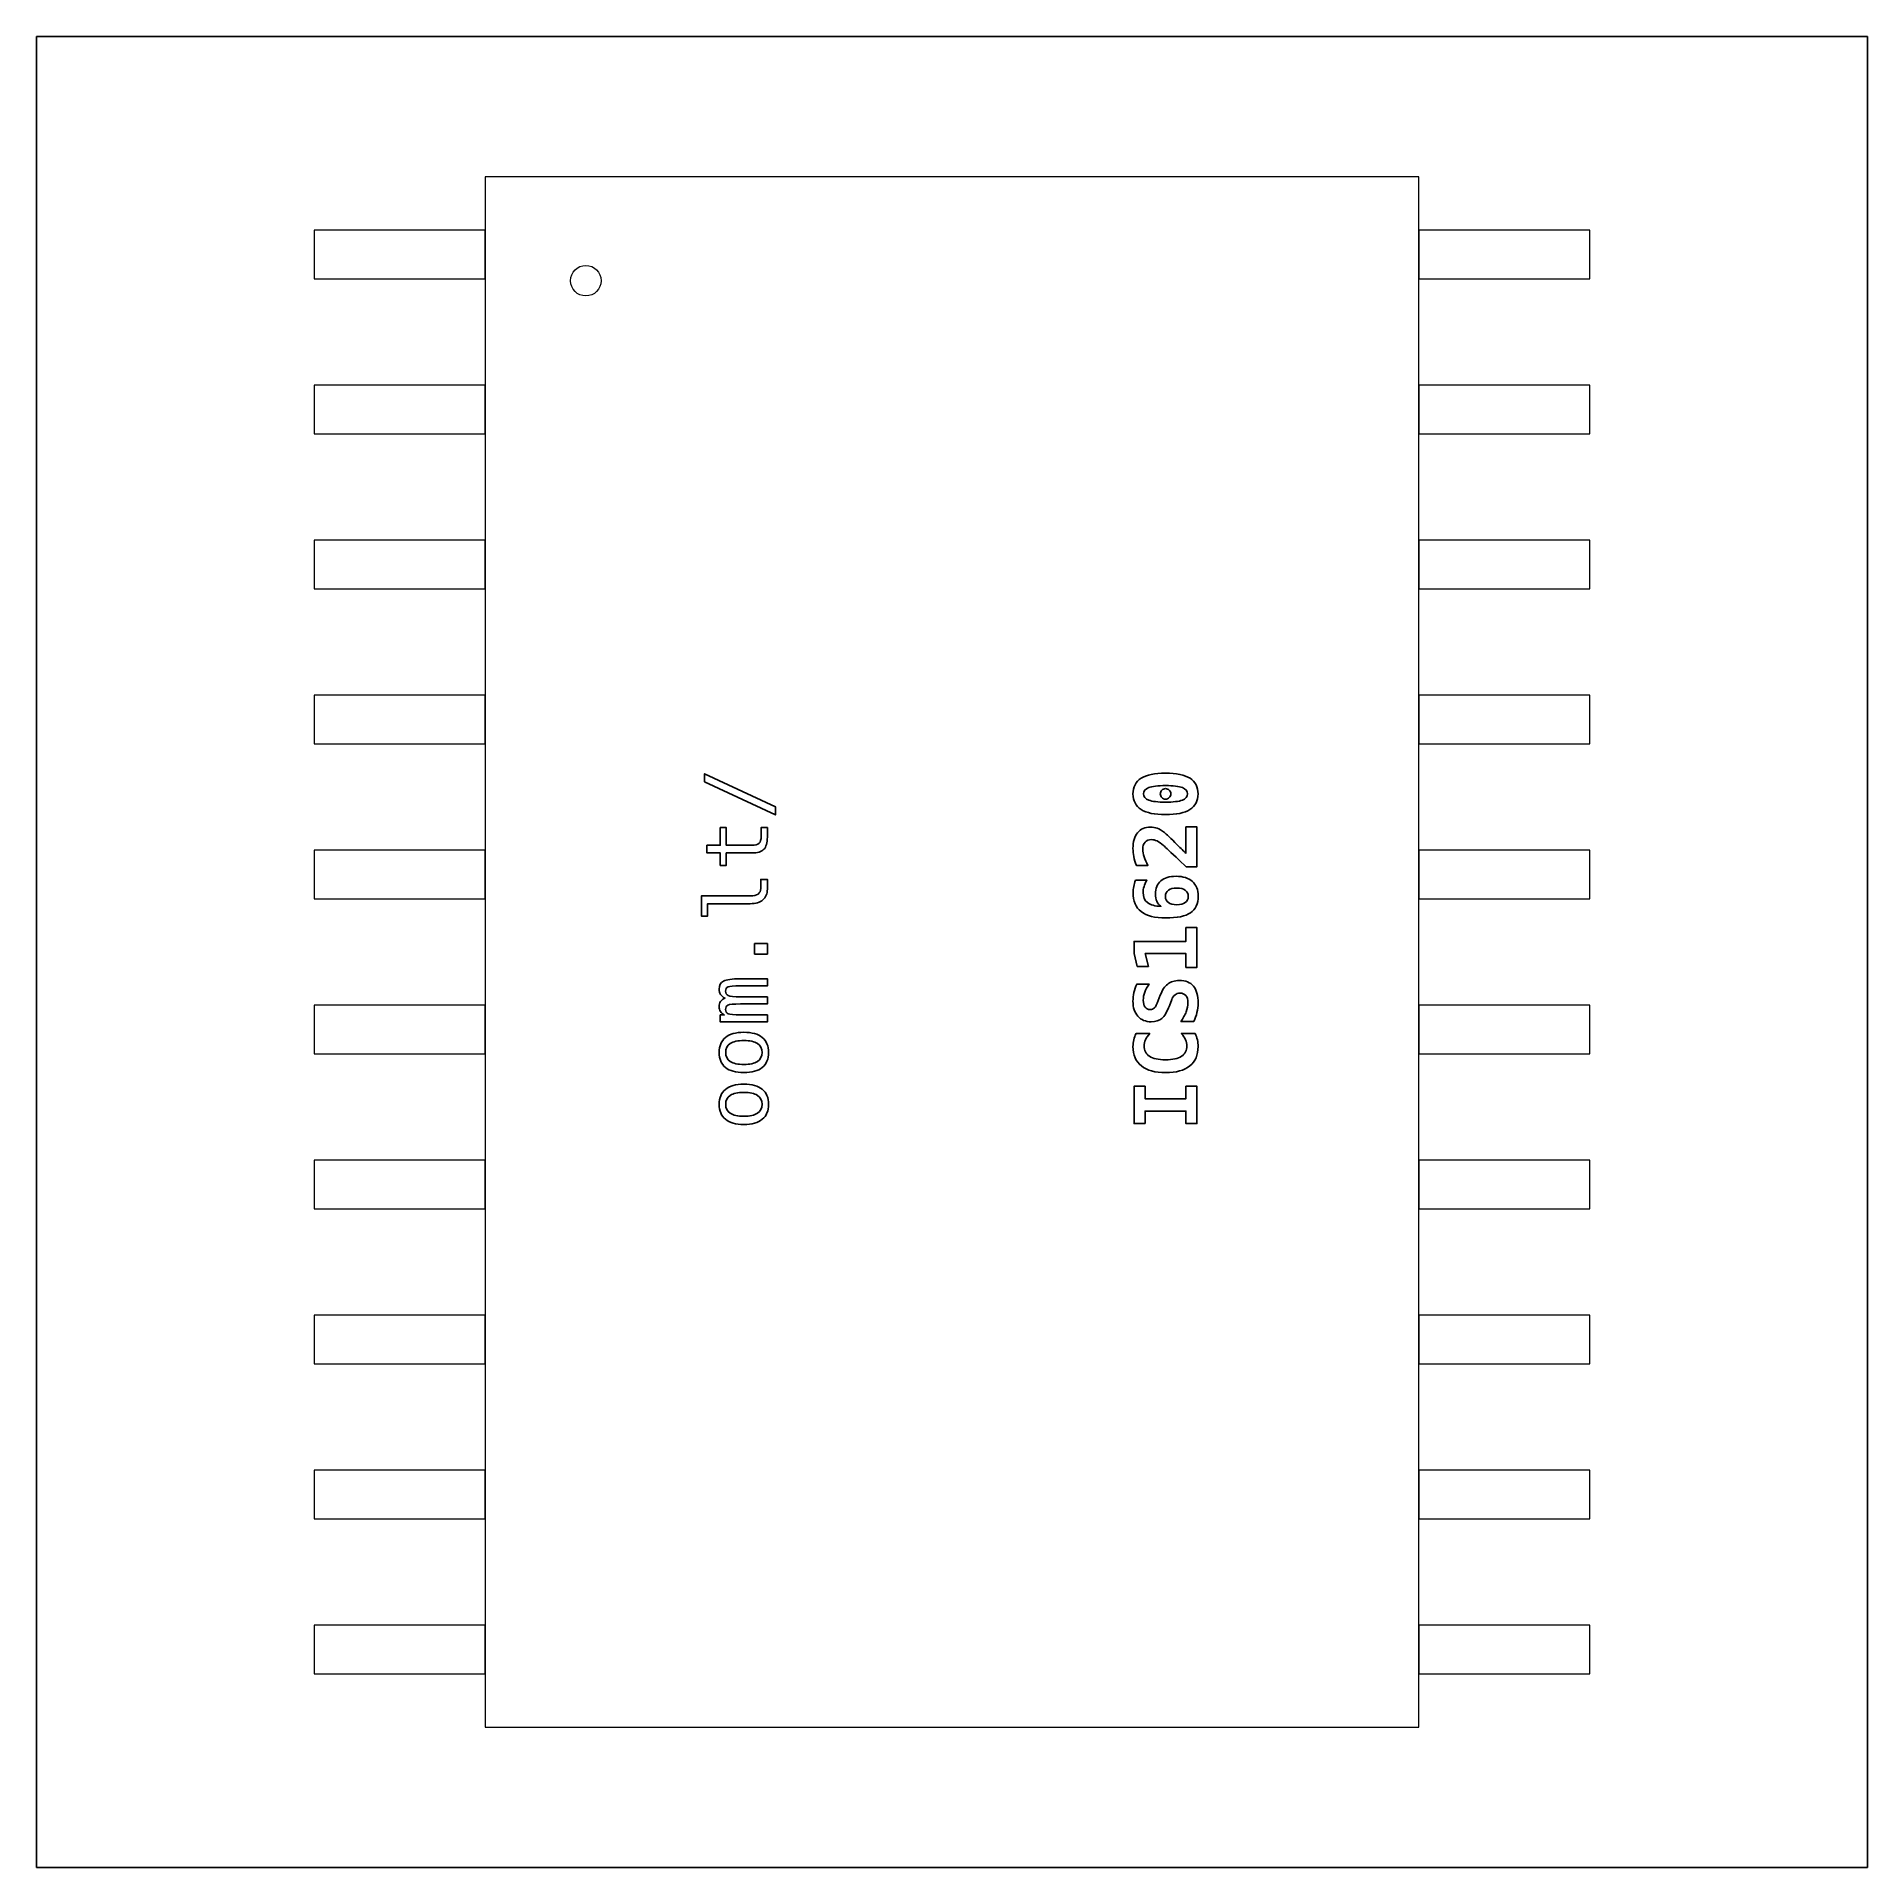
# Model space of a CAD drawing. Header units: centimetres. Extents: x -11.25 to -9.75, y -15.6 to -14.1.
import ezdxf

# ---------------------------------------------------------------- set-up
doc = ezdxf.new("R2010")
doc.units = ezdxf.units.CM
doc.header["$MEASUREMENT"] = 0
doc.layers.add('Layer 1', color=7, linetype='Continuous')

msp = doc.modelspace()

# ---------------------------------------------------------------- linework, layer by layer
at = {"layer": 'Layer 1', "color": 7}
msp.add_lwpolyline([(-11.25, -15.6), (-9.75, -15.6), (-9.75, -14.1), (-11.25, -14.1), (-11.25, -15.6)], close=True, dxfattribs=at)
at = {"layer": 'Layer 1', "color": 7, "lineweight": 9}
for points in [[(-10.8825, -15.485), (-10.1175, -15.485), (-10.1175, -14.215), (-10.8825, -14.215), (-10.8825, -15.485)], [(-11.0225, -14.2985), (-10.8825, -14.2985), (-10.8825, -14.2585), (-11.0225, -14.2585), (-11.0225, -14.2985)], [(-10.1175, -14.2985), (-9.9775, -14.2985), (-9.9775, -14.2585), (-10.1175, -14.2585), (-10.1175, -14.2985)], [(-11.0225, -14.4255), (-10.8825, -14.4255), (-10.8825, -14.3855), (-11.0225, -14.3855), (-11.0225, -14.4255)], [(-10.1175, -14.4255), (-9.9775, -14.4255), (-9.9775, -14.3855), (-10.1175, -14.3855), (-10.1175, -14.4255)], [(-11.0225, -14.5525), (-10.8825, -14.5525), (-10.8825, -14.5125), (-11.0225, -14.5125), (-11.0225, -14.5525)], [(-10.1175, -14.5525), (-9.9775, -14.5525), (-9.9775, -14.5125), (-10.1175, -14.5125), (-10.1175, -14.5525)], [(-11.0225, -14.6795), (-10.8825, -14.6795), (-10.8825, -14.6395), (-11.0225, -14.6395), (-11.0225, -14.6795)], [(-10.1175, -14.6795), (-9.9775, -14.6795), (-9.9775, -14.6395), (-10.1175, -14.6395), (-10.1175, -14.6795)], [(-11.0225, -14.8065), (-10.8825, -14.8065), (-10.8825, -14.7665), (-11.0225, -14.7665), (-11.0225, -14.8065)], [(-10.1175, -14.8065), (-9.9775, -14.8065), (-9.9775, -14.7665), (-10.1175, -14.7665), (-10.1175, -14.8065)], [(-11.0225, -14.9335), (-10.8825, -14.9335), (-10.8825, -14.8935), (-11.0225, -14.8935), (-11.0225, -14.9335)], [(-10.1175, -14.9335), (-9.9775, -14.9335), (-9.9775, -14.8935), (-10.1175, -14.8935), (-10.1175, -14.9335)], [(-11.0225, -15.0605), (-10.8825, -15.0605), (-10.8825, -15.0205), (-11.0225, -15.0205), (-11.0225, -15.0605)], [(-10.1175, -15.0605), (-9.9775, -15.0605), (-9.9775, -15.0205), (-10.1175, -15.0205), (-10.1175, -15.0605)], [(-11.0225, -15.1875), (-10.8825, -15.1875), (-10.8825, -15.1475), (-11.0225, -15.1475), (-11.0225, -15.1875)], [(-10.1175, -15.1875), (-9.9775, -15.1875), (-9.9775, -15.1475), (-10.1175, -15.1475), (-10.1175, -15.1875)], [(-11.0225, -15.3145), (-10.8825, -15.3145), (-10.8825, -15.2745), (-11.0225, -15.2745), (-11.0225, -15.3145)], [(-10.1175, -15.3145), (-9.9775, -15.3145), (-9.9775, -15.2745), (-10.1175, -15.2745), (-10.1175, -15.3145)], [(-11.0225, -15.4415), (-10.8825, -15.4415), (-10.8825, -15.4015), (-11.0225, -15.4015), (-11.0225, -15.4415)], [(-10.1175, -15.4415), (-9.9775, -15.4415), (-9.9775, -15.4015), (-10.1175, -15.4015), (-10.1175, -15.4415)]]:
    msp.add_lwpolyline(points, close=True, dxfattribs=at)
msp.add_ellipse((-10.8, -14.3), major_axis=(0, 0.0125), ratio=1, dxfattribs=at)
at = {"layer": 'Layer 1', "color": 250}
for points, knots in [([(-10.70273, -14.71052), (-10.70273, -14.71052), (-10.70273, -14.70396), (-10.70273, -14.70396), (-10.70273, -14.70396), (-10.70273, -14.70396), (-10.64474, -14.73105), (-10.64474, -14.73105), (-10.64474, -14.73105), (-10.64474, -14.73105), (-10.64474, -14.73763), (-10.64474, -14.73763), (-10.64474, -14.73763), (-10.64474, -14.73763), (-10.70273, -14.71052), (-10.70273, -14.71052)], [0, 0, 0, 0, 0.25, 0.25, 0.25, 0.25, 0.5, 0.5, 0.5, 0.5, 0.75, 0.75, 0.75, 0.75, 1, 1, 1, 1]), ([(-10.32502, -14.73745), (-10.33392, -14.73745), (-10.3406, -14.73604), (-10.34505, -14.73321), (-10.34505, -14.73321), (-10.34949, -14.73038), (-10.35172, -14.72613), (-10.35172, -14.72045), (-10.35172, -14.72045), (-10.35172, -14.71476), (-10.34951, -14.7105), (-10.34507, -14.70767), (-10.34507, -14.70767), (-10.34064, -14.70485), (-10.33395, -14.70344), (-10.32502, -14.70344), (-10.32502, -14.70344), (-10.31611, -14.70344), (-10.30943, -14.70485), (-10.30499, -14.70767), (-10.30499, -14.70767), (-10.30056, -14.7105), (-10.29835, -14.71476), (-10.29835, -14.72045), (-10.29835, -14.72045), (-10.29835, -14.72613), (-10.30057, -14.73038), (-10.30502, -14.73321), (-10.30502, -14.73321), (-10.30946, -14.73604), (-10.31613, -14.73745), (-10.32502, -14.73745)], [0, 0, 0, 0, 0.125, 0.125, 0.125, 0.125, 0.25, 0.25, 0.25, 0.25, 0.375, 0.375, 0.375, 0.375, 0.5, 0.5, 0.5, 0.5, 0.625, 0.625, 0.625, 0.625, 0.75, 0.75, 0.75, 0.75, 0.875, 0.875, 0.875, 0.875, 1, 1, 1, 1]), ([(-10.34311, -14.72045), (-10.34311, -14.72281), (-10.34167, -14.72451), (-10.3388, -14.72559), (-10.3388, -14.72559), (-10.33592, -14.72667), (-10.33134, -14.72722), (-10.32502, -14.72722), (-10.32502, -14.72722), (-10.31872, -14.72722), (-10.31414, -14.72667), (-10.31126, -14.72559), (-10.31126, -14.72559), (-10.30839, -14.72451), (-10.30696, -14.72281), (-10.30696, -14.72045), (-10.30696, -14.72045), (-10.30696, -14.71809), (-10.30839, -14.71637), (-10.31126, -14.71529), (-10.31126, -14.71529), (-10.31414, -14.71421), (-10.31872, -14.71367), (-10.32502, -14.71367), (-10.32502, -14.71367), (-10.33134, -14.71367), (-10.33592, -14.71421), (-10.3388, -14.71529), (-10.3388, -14.71529), (-10.34167, -14.71637), (-10.34311, -14.71809), (-10.34311, -14.72045)], [0, 0, 0, 0, 0.125, 0.125, 0.125, 0.125, 0.25, 0.25, 0.25, 0.25, 0.375, 0.375, 0.375, 0.375, 0.5, 0.5, 0.5, 0.5, 0.625, 0.625, 0.625, 0.625, 0.75, 0.75, 0.75, 0.75, 0.875, 0.875, 0.875, 0.875, 1, 1, 1, 1]), ([(-10.32502, -14.72473), (-10.32623, -14.72473), (-10.32726, -14.72432), (-10.32808, -14.72349), (-10.32808, -14.72349), (-10.32891, -14.72266), (-10.32933, -14.72165), (-10.32933, -14.72045), (-10.32933, -14.72045), (-10.32933, -14.71924), (-10.32891, -14.71822), (-10.32808, -14.7174), (-10.32808, -14.7174), (-10.32726, -14.71656), (-10.32623, -14.71615), (-10.32502, -14.71615), (-10.32502, -14.71615), (-10.32382, -14.71615), (-10.32281, -14.71656), (-10.32199, -14.7174), (-10.32199, -14.7174), (-10.32115, -14.71822), (-10.32074, -14.71924), (-10.32074, -14.72045), (-10.32074, -14.72045), (-10.32074, -14.72165), (-10.32115, -14.72266), (-10.32196, -14.72349), (-10.32196, -14.72349), (-10.32278, -14.72432), (-10.3238, -14.72473), (-10.32502, -14.72473)], [0, 0, 0, 0, 0.125, 0.125, 0.125, 0.125, 0.25, 0.25, 0.25, 0.25, 0.375, 0.375, 0.375, 0.375, 0.5, 0.5, 0.5, 0.5, 0.625, 0.625, 0.625, 0.625, 0.75, 0.75, 0.75, 0.75, 0.875, 0.875, 0.875, 0.875, 1, 1, 1, 1]), ([(-10.70083, -14.76247), (-10.70083, -14.76247), (-10.68987, -14.76247), (-10.68987, -14.76247), (-10.68987, -14.76247), (-10.68987, -14.76247), (-10.68987, -14.74807), (-10.68987, -14.74807), (-10.68987, -14.74807), (-10.68987, -14.74807), (-10.68495, -14.74807), (-10.68495, -14.74807), (-10.68495, -14.74807), (-10.68495, -14.74807), (-10.68495, -14.76247), (-10.68495, -14.76247), (-10.68495, -14.76247), (-10.68495, -14.76247), (-10.664, -14.76247), (-10.664, -14.76247), (-10.664, -14.76247), (-10.66116, -14.76247), (-10.65917, -14.76193), (-10.65805, -14.76085), (-10.65805, -14.76085), (-10.65692, -14.75977), (-10.65636, -14.75789), (-10.65636, -14.75521), (-10.65636, -14.75521), (-10.65636, -14.75521), (-10.65636, -14.74807), (-10.65636, -14.74807), (-10.65636, -14.74807), (-10.65636, -14.74807), (-10.65129, -14.74807), (-10.65129, -14.74807), (-10.65129, -14.74807), (-10.65129, -14.74807), (-10.65129, -14.75582), (-10.65129, -14.75582), (-10.65129, -14.75582), (-10.65129, -14.76058), (-10.65224, -14.76393), (-10.65415, -14.76588), (-10.65415, -14.76588), (-10.65605, -14.76784), (-10.65935, -14.76881), (-10.664, -14.76881), (-10.664, -14.76881), (-10.664, -14.76881), (-10.68495, -14.76881), (-10.68495, -14.76881), (-10.68495, -14.76881), (-10.68495, -14.76881), (-10.68495, -14.77911), (-10.68495, -14.77911), (-10.68495, -14.77911), (-10.68495, -14.77911), (-10.68987, -14.77911), (-10.68987, -14.77911), (-10.68987, -14.77911), (-10.68987, -14.77911), (-10.68987, -14.76881), (-10.68987, -14.76881), (-10.68987, -14.76881), (-10.68987, -14.76881), (-10.70083, -14.76881), (-10.70083, -14.76881), (-10.70083, -14.76881), (-10.70083, -14.76881), (-10.70083, -14.76247), (-10.70083, -14.76247)], [0, 0, 0, 0, 0.0555556, 0.0555556, 0.0555556, 0.0555556, 0.1111111, 0.1111111, 0.1111111, 0.1111111, 0.1666667, 0.1666667, 0.1666667, 0.1666667, 0.2222222, 0.2222222, 0.2222222, 0.2222222, 0.2777778, 0.2777778, 0.2777778, 0.2777778, 0.3333333, 0.3333333, 0.3333333, 0.3333333, 0.3888889, 0.3888889, 0.3888889, 0.3888889, 0.4444444, 0.4444444, 0.4444444, 0.4444444, 0.5, 0.5, 0.5, 0.5, 0.5555556, 0.5555556, 0.5555556, 0.5555556, 0.6111111, 0.6111111, 0.6111111, 0.6111111, 0.6666667, 0.6666667, 0.6666667, 0.6666667, 0.7222222, 0.7222222, 0.7222222, 0.7222222, 0.7777778, 0.7777778, 0.7777778, 0.7777778, 0.8333333, 0.8333333, 0.8333333, 0.8333333, 0.8888889, 0.8888889, 0.8888889, 0.8888889, 0.9444444, 0.9444444, 0.9444444, 0.9444444, 1, 1, 1, 1]), ([(-10.30831, -14.76921), (-10.30831, -14.76921), (-10.30831, -14.74754), (-10.30831, -14.74754), (-10.30831, -14.74754), (-10.30831, -14.74754), (-10.29935, -14.74754), (-10.29935, -14.74754), (-10.29935, -14.74754), (-10.29935, -14.74754), (-10.29935, -14.7802), (-10.29935, -14.7802), (-10.29935, -14.7802), (-10.29935, -14.7802), (-10.30804, -14.7802), (-10.30804, -14.7802), (-10.30804, -14.7802), (-10.30804, -14.7802), (-10.31389, -14.77468), (-10.31389, -14.77468), (-10.31389, -14.77468), (-10.32085, -14.76814), (-10.32513, -14.76417), (-10.32674, -14.76277), (-10.32674, -14.76277), (-10.32871, -14.76105), (-10.33047, -14.75981), (-10.332, -14.75905), (-10.332, -14.75905), (-10.33352, -14.75829), (-10.33503, -14.75791), (-10.33652, -14.75791), (-10.33652, -14.75791), (-10.33882, -14.75791), (-10.34059, -14.75861), (-10.34184, -14.75999), (-10.34184, -14.75999), (-10.3431, -14.76138), (-10.34372, -14.76336), (-10.34372, -14.7659), (-10.34372, -14.7659), (-10.34372, -14.76772), (-10.34336, -14.76975), (-10.34264, -14.77201), (-10.34264, -14.77201), (-10.34191, -14.77428), (-10.34086, -14.77663), (-10.33949, -14.77909), (-10.33949, -14.77909), (-10.33949, -14.77909), (-10.34897, -14.77909), (-10.34897, -14.77909), (-10.34897, -14.77909), (-10.34986, -14.77663), (-10.35054, -14.77423), (-10.35101, -14.77187), (-10.35101, -14.77187), (-10.35148, -14.76952), (-10.35172, -14.76726), (-10.35172, -14.76511), (-10.35172, -14.76511), (-10.35172, -14.75966), (-10.35045, -14.75538), (-10.34791, -14.75228), (-10.34791, -14.75228), (-10.34538, -14.74916), (-10.34191, -14.74761), (-10.33752, -14.74761), (-10.33752, -14.74761), (-10.3355, -14.74761), (-10.33361, -14.74795), (-10.33184, -14.74862), (-10.33184, -14.74862), (-10.33007, -14.7493), (-10.3281, -14.75047), (-10.32595, -14.75213), (-10.32595, -14.75213), (-10.32439, -14.75334), (-10.32087, -14.75668), (-10.3154, -14.76215), (-10.3154, -14.76215), (-10.31245, -14.76511), (-10.31008, -14.76746), (-10.30831, -14.76921)], [0, 0, 0, 0, 0.047619, 0.047619, 0.047619, 0.047619, 0.0952381, 0.0952381, 0.0952381, 0.0952381, 0.1428571, 0.1428571, 0.1428571, 0.1428571, 0.1904762, 0.1904762, 0.1904762, 0.1904762, 0.2380952, 0.2380952, 0.2380952, 0.2380952, 0.2857143, 0.2857143, 0.2857143, 0.2857143, 0.3333333, 0.3333333, 0.3333333, 0.3333333, 0.3809524, 0.3809524, 0.3809524, 0.3809524, 0.4285714, 0.4285714, 0.4285714, 0.4285714, 0.4761905, 0.4761905, 0.4761905, 0.4761905, 0.5238095, 0.5238095, 0.5238095, 0.5238095, 0.5714286, 0.5714286, 0.5714286, 0.5714286, 0.6190476, 0.6190476, 0.6190476, 0.6190476, 0.6666667, 0.6666667, 0.6666667, 0.6666667, 0.7142857, 0.7142857, 0.7142857, 0.7142857, 0.7619048, 0.7619048, 0.7619048, 0.7619048, 0.8095238, 0.8095238, 0.8095238, 0.8095238, 0.8571429, 0.8571429, 0.8571429, 0.8571429, 0.9047619, 0.9047619, 0.9047619, 0.9047619, 0.952381, 0.952381, 0.952381, 0.952381, 1, 1, 1, 1]), ([(-10.34958, -14.79116), (-10.34958, -14.79116), (-10.34035, -14.79116), (-10.34035, -14.79116), (-10.34035, -14.79116), (-10.34138, -14.79297), (-10.34216, -14.79471), (-10.34267, -14.79638), (-10.34267, -14.79638), (-10.34319, -14.79804), (-10.34345, -14.79964), (-10.34345, -14.80118), (-10.34345, -14.80118), (-10.34345, -14.80485), (-10.34222, -14.80765), (-10.33975, -14.80956), (-10.33975, -14.80956), (-10.33728, -14.81148), (-10.33363, -14.81248), (-10.32881, -14.81258), (-10.32881, -14.81258), (-10.3303, -14.81149), (-10.33142, -14.81012), (-10.33217, -14.80845), (-10.33217, -14.80845), (-10.33291, -14.80677), (-10.33329, -14.80479), (-10.33329, -14.80252), (-10.33329, -14.80252), (-10.33329, -14.79788), (-10.33182, -14.7943), (-10.32889, -14.79177), (-10.32889, -14.79177), (-10.32596, -14.78924), (-10.32181, -14.78798), (-10.31644, -14.78798), (-10.31644, -14.78798), (-10.31067, -14.78798), (-10.30621, -14.78941), (-10.30303, -14.79224), (-10.30303, -14.79224), (-10.29987, -14.79508), (-10.29828, -14.79906), (-10.29828, -14.80421), (-10.29828, -14.80421), (-10.29828, -14.81048), (-10.30038, -14.81503), (-10.30458, -14.81787), (-10.30458, -14.81787), (-10.30879, -14.8207), (-10.31558, -14.82212), (-10.32495, -14.82212), (-10.32495, -14.82212), (-10.33385, -14.82212), (-10.34053, -14.8204), (-10.34498, -14.81693), (-10.34498, -14.81693), (-10.34942, -14.81346), (-10.35165, -14.80826), (-10.35165, -14.80132), (-10.35165, -14.80132), (-10.35165, -14.79971), (-10.35147, -14.79805), (-10.35113, -14.79635), (-10.35113, -14.79635), (-10.35079, -14.79463), (-10.35027, -14.7929), (-10.34958, -14.79116)], [0, 0, 0, 0, 0.0588235, 0.0588235, 0.0588235, 0.0588235, 0.1176471, 0.1176471, 0.1176471, 0.1176471, 0.1764706, 0.1764706, 0.1764706, 0.1764706, 0.2352941, 0.2352941, 0.2352941, 0.2352941, 0.2941176, 0.2941176, 0.2941176, 0.2941176, 0.3529412, 0.3529412, 0.3529412, 0.3529412, 0.4117647, 0.4117647, 0.4117647, 0.4117647, 0.4705882, 0.4705882, 0.4705882, 0.4705882, 0.5294118, 0.5294118, 0.5294118, 0.5294118, 0.5882353, 0.5882353, 0.5882353, 0.5882353, 0.6470588, 0.6470588, 0.6470588, 0.6470588, 0.7058824, 0.7058824, 0.7058824, 0.7058824, 0.7647059, 0.7647059, 0.7647059, 0.7647059, 0.8235294, 0.8235294, 0.8235294, 0.8235294, 0.8823529, 0.8823529, 0.8823529, 0.8823529, 0.9411765, 0.9411765, 0.9411765, 0.9411765, 1, 1, 1, 1]), ([(-10.66527, -14.8041), (-10.66243, -14.8041), (-10.66029, -14.80358), (-10.65884, -14.80253), (-10.65884, -14.80253), (-10.65739, -14.80148), (-10.65666, -14.79994), (-10.65666, -14.7979), (-10.65666, -14.7979), (-10.65666, -14.7979), (-10.65666, -14.79049), (-10.65666, -14.79049), (-10.65666, -14.79049), (-10.65666, -14.79049), (-10.65129, -14.79049), (-10.65129, -14.79049), (-10.65129, -14.79049), (-10.65129, -14.79049), (-10.65129, -14.79851), (-10.65129, -14.79851), (-10.65129, -14.79851), (-10.65129, -14.80231), (-10.65251, -14.80524), (-10.65495, -14.80732), (-10.65495, -14.80732), (-10.65738, -14.8094), (-10.66083, -14.81043), (-10.66527, -14.81043), (-10.66527, -14.81043), (-10.66527, -14.81043), (-10.70032, -14.81043), (-10.70032, -14.81043), (-10.70032, -14.81043), (-10.70032, -14.81043), (-10.70032, -14.82059), (-10.70032, -14.82059), (-10.70032, -14.82059), (-10.70032, -14.82059), (-10.70528, -14.82059), (-10.70528, -14.82059), (-10.70528, -14.82059), (-10.70528, -14.82059), (-10.70528, -14.8041), (-10.70528, -14.8041), (-10.70528, -14.8041), (-10.70528, -14.8041), (-10.66527, -14.8041), (-10.66527, -14.8041)], [0, 0, 0, 0, 0.0833333, 0.0833333, 0.0833333, 0.0833333, 0.1666667, 0.1666667, 0.1666667, 0.1666667, 0.25, 0.25, 0.25, 0.25, 0.3333333, 0.3333333, 0.3333333, 0.3333333, 0.4166667, 0.4166667, 0.4166667, 0.4166667, 0.5, 0.5, 0.5, 0.5, 0.5833333, 0.5833333, 0.5833333, 0.5833333, 0.6666667, 0.6666667, 0.6666667, 0.6666667, 0.75, 0.75, 0.75, 0.75, 0.8333333, 0.8333333, 0.8333333, 0.8333333, 0.9166667, 0.9166667, 0.9166667, 0.9166667, 1, 1, 1, 1]), ([(-10.32513, -14.80448), (-10.32513, -14.80668), (-10.32433, -14.80836), (-10.32273, -14.80953), (-10.32273, -14.80953), (-10.32113, -14.81069), (-10.31882, -14.81127), (-10.31579, -14.81127), (-10.31579, -14.81127), (-10.31278, -14.81127), (-10.31047, -14.81069), (-10.30888, -14.80953), (-10.30888, -14.80953), (-10.30728, -14.80836), (-10.30648, -14.80668), (-10.30648, -14.80448), (-10.30648, -14.80448), (-10.30648, -14.80227), (-10.30728, -14.80058), (-10.30888, -14.7994), (-10.30888, -14.7994), (-10.31047, -14.79822), (-10.31278, -14.79763), (-10.31579, -14.79763), (-10.31579, -14.79763), (-10.3188, -14.79763), (-10.32111, -14.79822), (-10.32272, -14.7994), (-10.32272, -14.7994), (-10.32433, -14.80058), (-10.32513, -14.80227), (-10.32513, -14.80448)], [0, 0, 0, 0, 0.125, 0.125, 0.125, 0.125, 0.25, 0.25, 0.25, 0.25, 0.375, 0.375, 0.375, 0.375, 0.5, 0.5, 0.5, 0.5, 0.625, 0.625, 0.625, 0.625, 0.75, 0.75, 0.75, 0.75, 0.875, 0.875, 0.875, 0.875, 1, 1, 1, 1]), ([(-10.30831, -14.86264), (-10.30831, -14.86264), (-10.30831, -14.85127), (-10.30831, -14.85127), (-10.30831, -14.85127), (-10.30831, -14.85127), (-10.3417, -14.85127), (-10.3417, -14.85127), (-10.3417, -14.85127), (-10.3417, -14.85127), (-10.33908, -14.86184), (-10.33908, -14.86184), (-10.33908, -14.86184), (-10.33908, -14.86184), (-10.34824, -14.86184), (-10.34824, -14.86184), (-10.34824, -14.86184), (-10.34824, -14.86184), (-10.35079, -14.8512), (-10.35079, -14.8512), (-10.35079, -14.8512), (-10.35079, -14.8512), (-10.35079, -14.84138), (-10.35079, -14.84138), (-10.35079, -14.84138), (-10.35079, -14.84138), (-10.30831, -14.84138), (-10.30831, -14.84138), (-10.30831, -14.84138), (-10.30831, -14.84138), (-10.30831, -14.83001), (-10.30831, -14.83001), (-10.30831, -14.83001), (-10.30831, -14.83001), (-10.29935, -14.83001), (-10.29935, -14.83001), (-10.29935, -14.83001), (-10.29935, -14.83001), (-10.29935, -14.86264), (-10.29935, -14.86264), (-10.29935, -14.86264), (-10.29935, -14.86264), (-10.30831, -14.86264), (-10.30831, -14.86264)], [0, 0, 0, 0, 0.0909091, 0.0909091, 0.0909091, 0.0909091, 0.1818182, 0.1818182, 0.1818182, 0.1818182, 0.2727273, 0.2727273, 0.2727273, 0.2727273, 0.3636364, 0.3636364, 0.3636364, 0.3636364, 0.4545455, 0.4545455, 0.4545455, 0.4545455, 0.5454545, 0.5454545, 0.5454545, 0.5454545, 0.6363636, 0.6363636, 0.6363636, 0.6363636, 0.7272727, 0.7272727, 0.7272727, 0.7272727, 0.8181818, 0.8181818, 0.8181818, 0.8181818, 0.9090909, 0.9090909, 0.9090909, 0.9090909, 1, 1, 1, 1]), ([(-10.6618, -14.85174), (-10.6618, -14.85174), (-10.6618, -14.84306), (-10.6618, -14.84306), (-10.6618, -14.84306), (-10.6618, -14.84306), (-10.65129, -14.84306), (-10.65129, -14.84306), (-10.65129, -14.84306), (-10.65129, -14.84306), (-10.65129, -14.85174), (-10.65129, -14.85174), (-10.65129, -14.85174), (-10.65129, -14.85174), (-10.6618, -14.85174), (-10.6618, -14.85174)], [0, 0, 0, 0, 0.25, 0.25, 0.25, 0.25, 0.5, 0.5, 0.5, 0.5, 0.75, 0.75, 0.75, 0.75, 1, 1, 1, 1]), ([(-10.68595, -14.88779), (-10.6876, -14.88701), (-10.68883, -14.88601), (-10.68962, -14.8848), (-10.68962, -14.8848), (-10.6904, -14.8836), (-10.6908, -14.88214), (-10.6908, -14.88045), (-10.6908, -14.88045), (-10.6908, -14.87734), (-10.6896, -14.87515), (-10.68721, -14.87388), (-10.68721, -14.87388), (-10.68481, -14.8726), (-10.68029, -14.87197), (-10.67365, -14.87197), (-10.67365, -14.87197), (-10.67365, -14.87197), (-10.65129, -14.87197), (-10.65129, -14.87197), (-10.65129, -14.87197), (-10.65129, -14.87197), (-10.65129, -14.87775), (-10.65129, -14.87775), (-10.65129, -14.87775), (-10.65129, -14.87775), (-10.67338, -14.87775), (-10.67338, -14.87775), (-10.67338, -14.87775), (-10.67882, -14.87775), (-10.6822, -14.87806), (-10.68352, -14.87867), (-10.68352, -14.87867), (-10.68484, -14.87927), (-10.6855, -14.88039), (-10.6855, -14.882), (-10.6855, -14.882), (-10.6855, -14.88383), (-10.68479, -14.88509), (-10.68338, -14.88577), (-10.68338, -14.88577), (-10.68197, -14.88644), (-10.67863, -14.88679), (-10.67338, -14.88679), (-10.67338, -14.88679), (-10.67338, -14.88679), (-10.65129, -14.88679), (-10.65129, -14.88679), (-10.65129, -14.88679), (-10.65129, -14.88679), (-10.65129, -14.89257), (-10.65129, -14.89257), (-10.65129, -14.89257), (-10.65129, -14.89257), (-10.67338, -14.89257), (-10.67338, -14.89257), (-10.67338, -14.89257), (-10.67889, -14.89257), (-10.68229, -14.8929), (-10.68357, -14.89356), (-10.68357, -14.89356), (-10.68485, -14.89421), (-10.6855, -14.89538), (-10.6855, -14.89709), (-10.6855, -14.89709), (-10.6855, -14.89877), (-10.68479, -14.89993), (-10.68338, -14.90058), (-10.68338, -14.90058), (-10.68197, -14.90124), (-10.67863, -14.90157), (-10.67338, -14.90157), (-10.67338, -14.90157), (-10.67338, -14.90157), (-10.65129, -14.90157), (-10.65129, -14.90157), (-10.65129, -14.90157), (-10.65129, -14.90157), (-10.65129, -14.90732), (-10.65129, -14.90732), (-10.65129, -14.90732), (-10.65129, -14.90732), (-10.68987, -14.90732), (-10.68987, -14.90732), (-10.68987, -14.90732), (-10.68987, -14.90732), (-10.68987, -14.90157), (-10.68987, -14.90157), (-10.68987, -14.90157), (-10.68987, -14.90157), (-10.68657, -14.90157), (-10.68657, -14.90157), (-10.68657, -14.90157), (-10.68795, -14.90082), (-10.68899, -14.89986), (-10.68972, -14.89872), (-10.68972, -14.89872), (-10.69044, -14.89759), (-10.6908, -14.8963), (-10.6908, -14.89485), (-10.6908, -14.89485), (-10.6908, -14.8931), (-10.6904, -14.89165), (-10.68959, -14.89049), (-10.68959, -14.89049), (-10.68879, -14.88933), (-10.68758, -14.88843), (-10.68595, -14.88779)], [0, 0, 0, 0, 0.037037, 0.037037, 0.037037, 0.037037, 0.0740741, 0.0740741, 0.0740741, 0.0740741, 0.1111111, 0.1111111, 0.1111111, 0.1111111, 0.1481481, 0.1481481, 0.1481481, 0.1481481, 0.1851852, 0.1851852, 0.1851852, 0.1851852, 0.2222222, 0.2222222, 0.2222222, 0.2222222, 0.2592593, 0.2592593, 0.2592593, 0.2592593, 0.2962963, 0.2962963, 0.2962963, 0.2962963, 0.3333333, 0.3333333, 0.3333333, 0.3333333, 0.3703704, 0.3703704, 0.3703704, 0.3703704, 0.4074074, 0.4074074, 0.4074074, 0.4074074, 0.4444444, 0.4444444, 0.4444444, 0.4444444, 0.4814815, 0.4814815, 0.4814815, 0.4814815, 0.5185185, 0.5185185, 0.5185185, 0.5185185, 0.5555556, 0.5555556, 0.5555556, 0.5555556, 0.5925926, 0.5925926, 0.5925926, 0.5925926, 0.6296296, 0.6296296, 0.6296296, 0.6296296, 0.6666667, 0.6666667, 0.6666667, 0.6666667, 0.7037037, 0.7037037, 0.7037037, 0.7037037, 0.7407407, 0.7407407, 0.7407407, 0.7407407, 0.7777778, 0.7777778, 0.7777778, 0.7777778, 0.8148148, 0.8148148, 0.8148148, 0.8148148, 0.8518519, 0.8518519, 0.8518519, 0.8518519, 0.8888889, 0.8888889, 0.8888889, 0.8888889, 0.9259259, 0.9259259, 0.9259259, 0.9259259, 0.962963, 0.962963, 0.962963, 0.962963, 1, 1, 1, 1]), ([(-10.32192, -14.89403), (-10.32387, -14.89915), (-10.32593, -14.90262), (-10.32807, -14.90444), (-10.32807, -14.90444), (-10.33022, -14.90625), (-10.3331, -14.90715), (-10.33674, -14.90715), (-10.33674, -14.90715), (-10.34139, -14.90715), (-10.34506, -14.90566), (-10.34772, -14.90267), (-10.34772, -14.90267), (-10.35039, -14.89969), (-10.35172, -14.89559), (-10.35172, -14.89037), (-10.35172, -14.89037), (-10.35172, -14.88801), (-10.35145, -14.88565), (-10.35091, -14.88328), (-10.35091, -14.88328), (-10.35036, -14.88091), (-10.34958, -14.87857), (-10.34852, -14.87625), (-10.34852, -14.87625), (-10.34852, -14.87625), (-10.33859, -14.87625), (-10.33859, -14.87625), (-10.33859, -14.87625), (-10.34013, -14.87844), (-10.3413, -14.88065), (-10.34211, -14.88289), (-10.34211, -14.88289), (-10.34291, -14.88515), (-10.34331, -14.88737), (-10.34331, -14.88959), (-10.34331, -14.88959), (-10.34331, -14.89204), (-10.34281, -14.89392), (-10.34183, -14.89523), (-10.34183, -14.89523), (-10.34084, -14.89654), (-10.33943, -14.89719), (-10.33759, -14.89719), (-10.33759, -14.89719), (-10.33617, -14.89719), (-10.33499, -14.89671), (-10.33407, -14.89576), (-10.33407, -14.89576), (-10.33314, -14.89481), (-10.3321, -14.89282), (-10.33098, -14.88979), (-10.33098, -14.88979), (-10.33098, -14.88979), (-10.32933, -14.88541), (-10.32933, -14.88541), (-10.32933, -14.88541), (-10.32781, -14.88128), (-10.3258, -14.87824), (-10.32329, -14.87628), (-10.32329, -14.87628), (-10.32079, -14.87433), (-10.31764, -14.87336), (-10.31383, -14.87336), (-10.31383, -14.87336), (-10.30863, -14.87336), (-10.30476, -14.87489), (-10.3022, -14.87795), (-10.3022, -14.87795), (-10.29963, -14.88102), (-10.29835, -14.88566), (-10.29835, -14.89185), (-10.29835, -14.89185), (-10.29835, -14.89441), (-10.29866, -14.89696), (-10.29927, -14.89952), (-10.29927, -14.89952), (-10.29988, -14.90207), (-10.30077, -14.90456), (-10.30197, -14.90694), (-10.30197, -14.90694), (-10.30197, -14.90694), (-10.31249, -14.90694), (-10.31249, -14.90694), (-10.31249, -14.90694), (-10.31056, -14.90424), (-10.30911, -14.9016), (-10.30817, -14.89908), (-10.30817, -14.89908), (-10.30723, -14.89654), (-10.30676, -14.89403), (-10.30676, -14.89155), (-10.30676, -14.89155), (-10.30676, -14.88904), (-10.30732, -14.8871), (-10.30846, -14.88573), (-10.30846, -14.88573), (-10.3096, -14.88435), (-10.31119, -14.88366), (-10.31324, -14.88366), (-10.31324, -14.88366), (-10.31478, -14.88366), (-10.31613, -14.88412), (-10.31728, -14.88503), (-10.31728, -14.88503), (-10.31845, -14.88595), (-10.31937, -14.88728), (-10.32002, -14.88903), (-10.32002, -14.88903), (-10.32002, -14.88903), (-10.32192, -14.89403), (-10.32192, -14.89403)], [0, 0, 0, 0, 0.0357143, 0.0357143, 0.0357143, 0.0357143, 0.0714286, 0.0714286, 0.0714286, 0.0714286, 0.1071429, 0.1071429, 0.1071429, 0.1071429, 0.1428571, 0.1428571, 0.1428571, 0.1428571, 0.1785714, 0.1785714, 0.1785714, 0.1785714, 0.2142857, 0.2142857, 0.2142857, 0.2142857, 0.25, 0.25, 0.25, 0.25, 0.2857143, 0.2857143, 0.2857143, 0.2857143, 0.3214286, 0.3214286, 0.3214286, 0.3214286, 0.3571429, 0.3571429, 0.3571429, 0.3571429, 0.3928571, 0.3928571, 0.3928571, 0.3928571, 0.4285714, 0.4285714, 0.4285714, 0.4285714, 0.4642857, 0.4642857, 0.4642857, 0.4642857, 0.5, 0.5, 0.5, 0.5, 0.5357143, 0.5357143, 0.5357143, 0.5357143, 0.5714286, 0.5714286, 0.5714286, 0.5714286, 0.6071429, 0.6071429, 0.6071429, 0.6071429, 0.6428571, 0.6428571, 0.6428571, 0.6428571, 0.6785714, 0.6785714, 0.6785714, 0.6785714, 0.7142857, 0.7142857, 0.7142857, 0.7142857, 0.75, 0.75, 0.75, 0.75, 0.7857143, 0.7857143, 0.7857143, 0.7857143, 0.8214286, 0.8214286, 0.8214286, 0.8214286, 0.8571429, 0.8571429, 0.8571429, 0.8571429, 0.8928571, 0.8928571, 0.8928571, 0.8928571, 0.9285714, 0.9285714, 0.9285714, 0.9285714, 0.9642857, 0.9642857, 0.9642857, 0.9642857, 1, 1, 1, 1]), ([(-10.6908, -14.93232), (-10.6908, -14.92697), (-10.68907, -14.92288), (-10.68561, -14.92005), (-10.68561, -14.92005), (-10.68214, -14.91721), (-10.67711, -14.91579), (-10.67054, -14.91579), (-10.67054, -14.91579), (-10.66396, -14.91579), (-10.65893, -14.9172), (-10.65548, -14.92002), (-10.65548, -14.92002), (-10.65202, -14.92286), (-10.65029, -14.92695), (-10.65029, -14.93232), (-10.65029, -14.93232), (-10.65029, -14.93769), (-10.65202, -14.94177), (-10.65548, -14.9446), (-10.65548, -14.9446), (-10.65893, -14.94742), (-10.66396, -14.94883), (-10.67054, -14.94883), (-10.67054, -14.94883), (-10.67711, -14.94883), (-10.68214, -14.94742), (-10.68561, -14.9446), (-10.68561, -14.9446), (-10.68907, -14.94177), (-10.6908, -14.93769), (-10.6908, -14.93232)], [0, 0, 0, 0, 0.125, 0.125, 0.125, 0.125, 0.25, 0.25, 0.25, 0.25, 0.375, 0.375, 0.375, 0.375, 0.5, 0.5, 0.5, 0.5, 0.625, 0.625, 0.625, 0.625, 0.75, 0.75, 0.75, 0.75, 0.875, 0.875, 0.875, 0.875, 1, 1, 1, 1]), ([(-10.68543, -14.93232), (-10.68543, -14.93555), (-10.68418, -14.93798), (-10.68168, -14.93964), (-10.68168, -14.93964), (-10.67917, -14.9413), (-10.67546, -14.94212), (-10.67054, -14.94212), (-10.67054, -14.94212), (-10.66566, -14.94212), (-10.66196, -14.9413), (-10.65944, -14.93964), (-10.65944, -14.93964), (-10.65692, -14.93798), (-10.65566, -14.93555), (-10.65566, -14.93232), (-10.65566, -14.93232), (-10.65566, -14.92909), (-10.65692, -14.92664), (-10.65944, -14.92498), (-10.65944, -14.92498), (-10.66196, -14.92333), (-10.66566, -14.9225), (-10.67054, -14.9225), (-10.67054, -14.9225), (-10.67546, -14.9225), (-10.67917, -14.92333), (-10.68168, -14.92498), (-10.68168, -14.92498), (-10.68418, -14.92664), (-10.68543, -14.92909), (-10.68543, -14.93232)], [0, 0, 0, 0, 0.125, 0.125, 0.125, 0.125, 0.25, 0.25, 0.25, 0.25, 0.375, 0.375, 0.375, 0.375, 0.5, 0.5, 0.5, 0.5, 0.625, 0.625, 0.625, 0.625, 0.75, 0.75, 0.75, 0.75, 0.875, 0.875, 0.875, 0.875, 1, 1, 1, 1]), ([(-10.30083, -14.91684), (-10.30001, -14.91845), (-10.29939, -14.92013), (-10.29897, -14.9219), (-10.29897, -14.9219), (-10.29856, -14.92367), (-10.29835, -14.92553), (-10.29835, -14.92748), (-10.29835, -14.92748), (-10.29835, -14.93442), (-10.30063, -14.93972), (-10.30521, -14.94337), (-10.30521, -14.94337), (-10.30978, -14.94702), (-10.31638, -14.94885), (-10.32502, -14.94885), (-10.32502, -14.94885), (-10.33368, -14.94885), (-10.34029, -14.94702), (-10.34486, -14.94337), (-10.34486, -14.94337), (-10.34944, -14.93972), (-10.35172, -14.93442), (-10.35172, -14.92748), (-10.35172, -14.92748), (-10.35172, -14.92553), (-10.35151, -14.92366), (-10.35109, -14.92187), (-10.35109, -14.92187), (-10.35068, -14.92007), (-10.35006, -14.9184), (-10.34924, -14.91684), (-10.34924, -14.91684), (-10.34924, -14.91684), (-10.33793, -14.91684), (-10.33793, -14.91684), (-10.33793, -14.91684), (-10.33955, -14.91858), (-10.34072, -14.92028), (-10.34147, -14.92192), (-10.34147, -14.92192), (-10.34222, -14.92356), (-10.34259, -14.92526), (-10.34259, -14.92701), (-10.34259, -14.92701), (-10.34259, -14.93072), (-10.34111, -14.93354), (-10.33816, -14.93543), (-10.33816, -14.93543), (-10.33521, -14.93732), (-10.33083, -14.93827), (-10.32502, -14.93827), (-10.32502, -14.93827), (-10.31922, -14.93827), (-10.31486, -14.93732), (-10.31191, -14.93543), (-10.31191, -14.93543), (-10.30896, -14.93354), (-10.30748, -14.93072), (-10.30748, -14.92701), (-10.30748, -14.92701), (-10.30748, -14.92526), (-10.30785, -14.92356), (-10.30859, -14.92192), (-10.30859, -14.92192), (-10.30935, -14.92028), (-10.31052, -14.91858), (-10.31213, -14.91684), (-10.31213, -14.91684), (-10.31213, -14.91684), (-10.30083, -14.91684), (-10.30083, -14.91684)], [0, 0, 0, 0, 0.0555556, 0.0555556, 0.0555556, 0.0555556, 0.1111111, 0.1111111, 0.1111111, 0.1111111, 0.1666667, 0.1666667, 0.1666667, 0.1666667, 0.2222222, 0.2222222, 0.2222222, 0.2222222, 0.2777778, 0.2777778, 0.2777778, 0.2777778, 0.3333333, 0.3333333, 0.3333333, 0.3333333, 0.3888889, 0.3888889, 0.3888889, 0.3888889, 0.4444444, 0.4444444, 0.4444444, 0.4444444, 0.5, 0.5, 0.5, 0.5, 0.5555556, 0.5555556, 0.5555556, 0.5555556, 0.6111111, 0.6111111, 0.6111111, 0.6111111, 0.6666667, 0.6666667, 0.6666667, 0.6666667, 0.7222222, 0.7222222, 0.7222222, 0.7222222, 0.7777778, 0.7777778, 0.7777778, 0.7777778, 0.8333333, 0.8333333, 0.8333333, 0.8333333, 0.8888889, 0.8888889, 0.8888889, 0.8888889, 0.9444444, 0.9444444, 0.9444444, 0.9444444, 1, 1, 1, 1]), ([(-10.6908, -14.9748), (-10.6908, -14.96945), (-10.68907, -14.96536), (-10.68561, -14.96253), (-10.68561, -14.96253), (-10.68214, -14.95969), (-10.67711, -14.95827), (-10.67054, -14.95827), (-10.67054, -14.95827), (-10.66396, -14.95827), (-10.65893, -14.95968), (-10.65548, -14.9625), (-10.65548, -14.9625), (-10.65202, -14.96534), (-10.65029, -14.96943), (-10.65029, -14.9748), (-10.65029, -14.9748), (-10.65029, -14.98017), (-10.65202, -14.98425), (-10.65548, -14.98708), (-10.65548, -14.98708), (-10.65893, -14.9899), (-10.66396, -14.99131), (-10.67054, -14.99131), (-10.67054, -14.99131), (-10.67711, -14.99131), (-10.68214, -14.9899), (-10.68561, -14.98708), (-10.68561, -14.98708), (-10.68907, -14.98425), (-10.6908, -14.98017), (-10.6908, -14.9748)], [0, 0, 0, 0, 0.125, 0.125, 0.125, 0.125, 0.25, 0.25, 0.25, 0.25, 0.375, 0.375, 0.375, 0.375, 0.5, 0.5, 0.5, 0.5, 0.625, 0.625, 0.625, 0.625, 0.75, 0.75, 0.75, 0.75, 0.875, 0.875, 0.875, 0.875, 1, 1, 1, 1]), ([(-10.68543, -14.9748), (-10.68543, -14.97803), (-10.68418, -14.98046), (-10.68168, -14.98212), (-10.68168, -14.98212), (-10.67917, -14.98378), (-10.67546, -14.9846), (-10.67054, -14.9846), (-10.67054, -14.9846), (-10.66566, -14.9846), (-10.66196, -14.98378), (-10.65944, -14.98212), (-10.65944, -14.98212), (-10.65692, -14.98046), (-10.65566, -14.97803), (-10.65566, -14.9748), (-10.65566, -14.9748), (-10.65566, -14.97157), (-10.65692, -14.96912), (-10.65944, -14.96746), (-10.65944, -14.96746), (-10.66196, -14.96581), (-10.66566, -14.96498), (-10.67054, -14.96498), (-10.67054, -14.96498), (-10.67546, -14.96498), (-10.67917, -14.96581), (-10.68168, -14.96746), (-10.68168, -14.96746), (-10.68418, -14.96912), (-10.68543, -14.97157), (-10.68543, -14.9748)], [0, 0, 0, 0, 0.125, 0.125, 0.125, 0.125, 0.25, 0.25, 0.25, 0.25, 0.375, 0.375, 0.375, 0.375, 0.5, 0.5, 0.5, 0.5, 0.625, 0.625, 0.625, 0.625, 0.75, 0.75, 0.75, 0.75, 0.875, 0.875, 0.875, 0.875, 1, 1, 1, 1]), ([(-10.34183, -14.99063), (-10.34183, -14.99063), (-10.35079, -14.99063), (-10.35079, -14.99063), (-10.35079, -14.99063), (-10.35079, -14.99063), (-10.35079, -14.96001), (-10.35079, -14.96001), (-10.35079, -14.96001), (-10.35079, -14.96001), (-10.34183, -14.96001), (-10.34183, -14.96001), (-10.34183, -14.96001), (-10.34183, -14.96001), (-10.34183, -14.97024), (-10.34183, -14.97024), (-10.34183, -14.97024), (-10.34183, -14.97024), (-10.30831, -14.97024), (-10.30831, -14.97024), (-10.30831, -14.97024), (-10.30831, -14.97024), (-10.30831, -14.96001), (-10.30831, -14.96001), (-10.30831, -14.96001), (-10.30831, -14.96001), (-10.29935, -14.96001), (-10.29935, -14.96001), (-10.29935, -14.96001), (-10.29935, -14.96001), (-10.29935, -14.99063), (-10.29935, -14.99063), (-10.29935, -14.99063), (-10.29935, -14.99063), (-10.30831, -14.99063), (-10.30831, -14.99063), (-10.30831, -14.99063), (-10.30831, -14.99063), (-10.30831, -14.9804), (-10.30831, -14.9804), (-10.30831, -14.9804), (-10.30831, -14.9804), (-10.34183, -14.9804), (-10.34183, -14.9804), (-10.34183, -14.9804), (-10.34183, -14.9804), (-10.34183, -14.99063), (-10.34183, -14.99063)], [0, 0, 0, 0, 0.0833333, 0.0833333, 0.0833333, 0.0833333, 0.1666667, 0.1666667, 0.1666667, 0.1666667, 0.25, 0.25, 0.25, 0.25, 0.3333333, 0.3333333, 0.3333333, 0.3333333, 0.4166667, 0.4166667, 0.4166667, 0.4166667, 0.5, 0.5, 0.5, 0.5, 0.5833333, 0.5833333, 0.5833333, 0.5833333, 0.6666667, 0.6666667, 0.6666667, 0.6666667, 0.75, 0.75, 0.75, 0.75, 0.8333333, 0.8333333, 0.8333333, 0.8333333, 0.9166667, 0.9166667, 0.9166667, 0.9166667, 1, 1, 1, 1])]:
    msp.add_open_spline(points, degree=3, knots=knots, dxfattribs=at)

doc.saveas('drawing.dxf')
